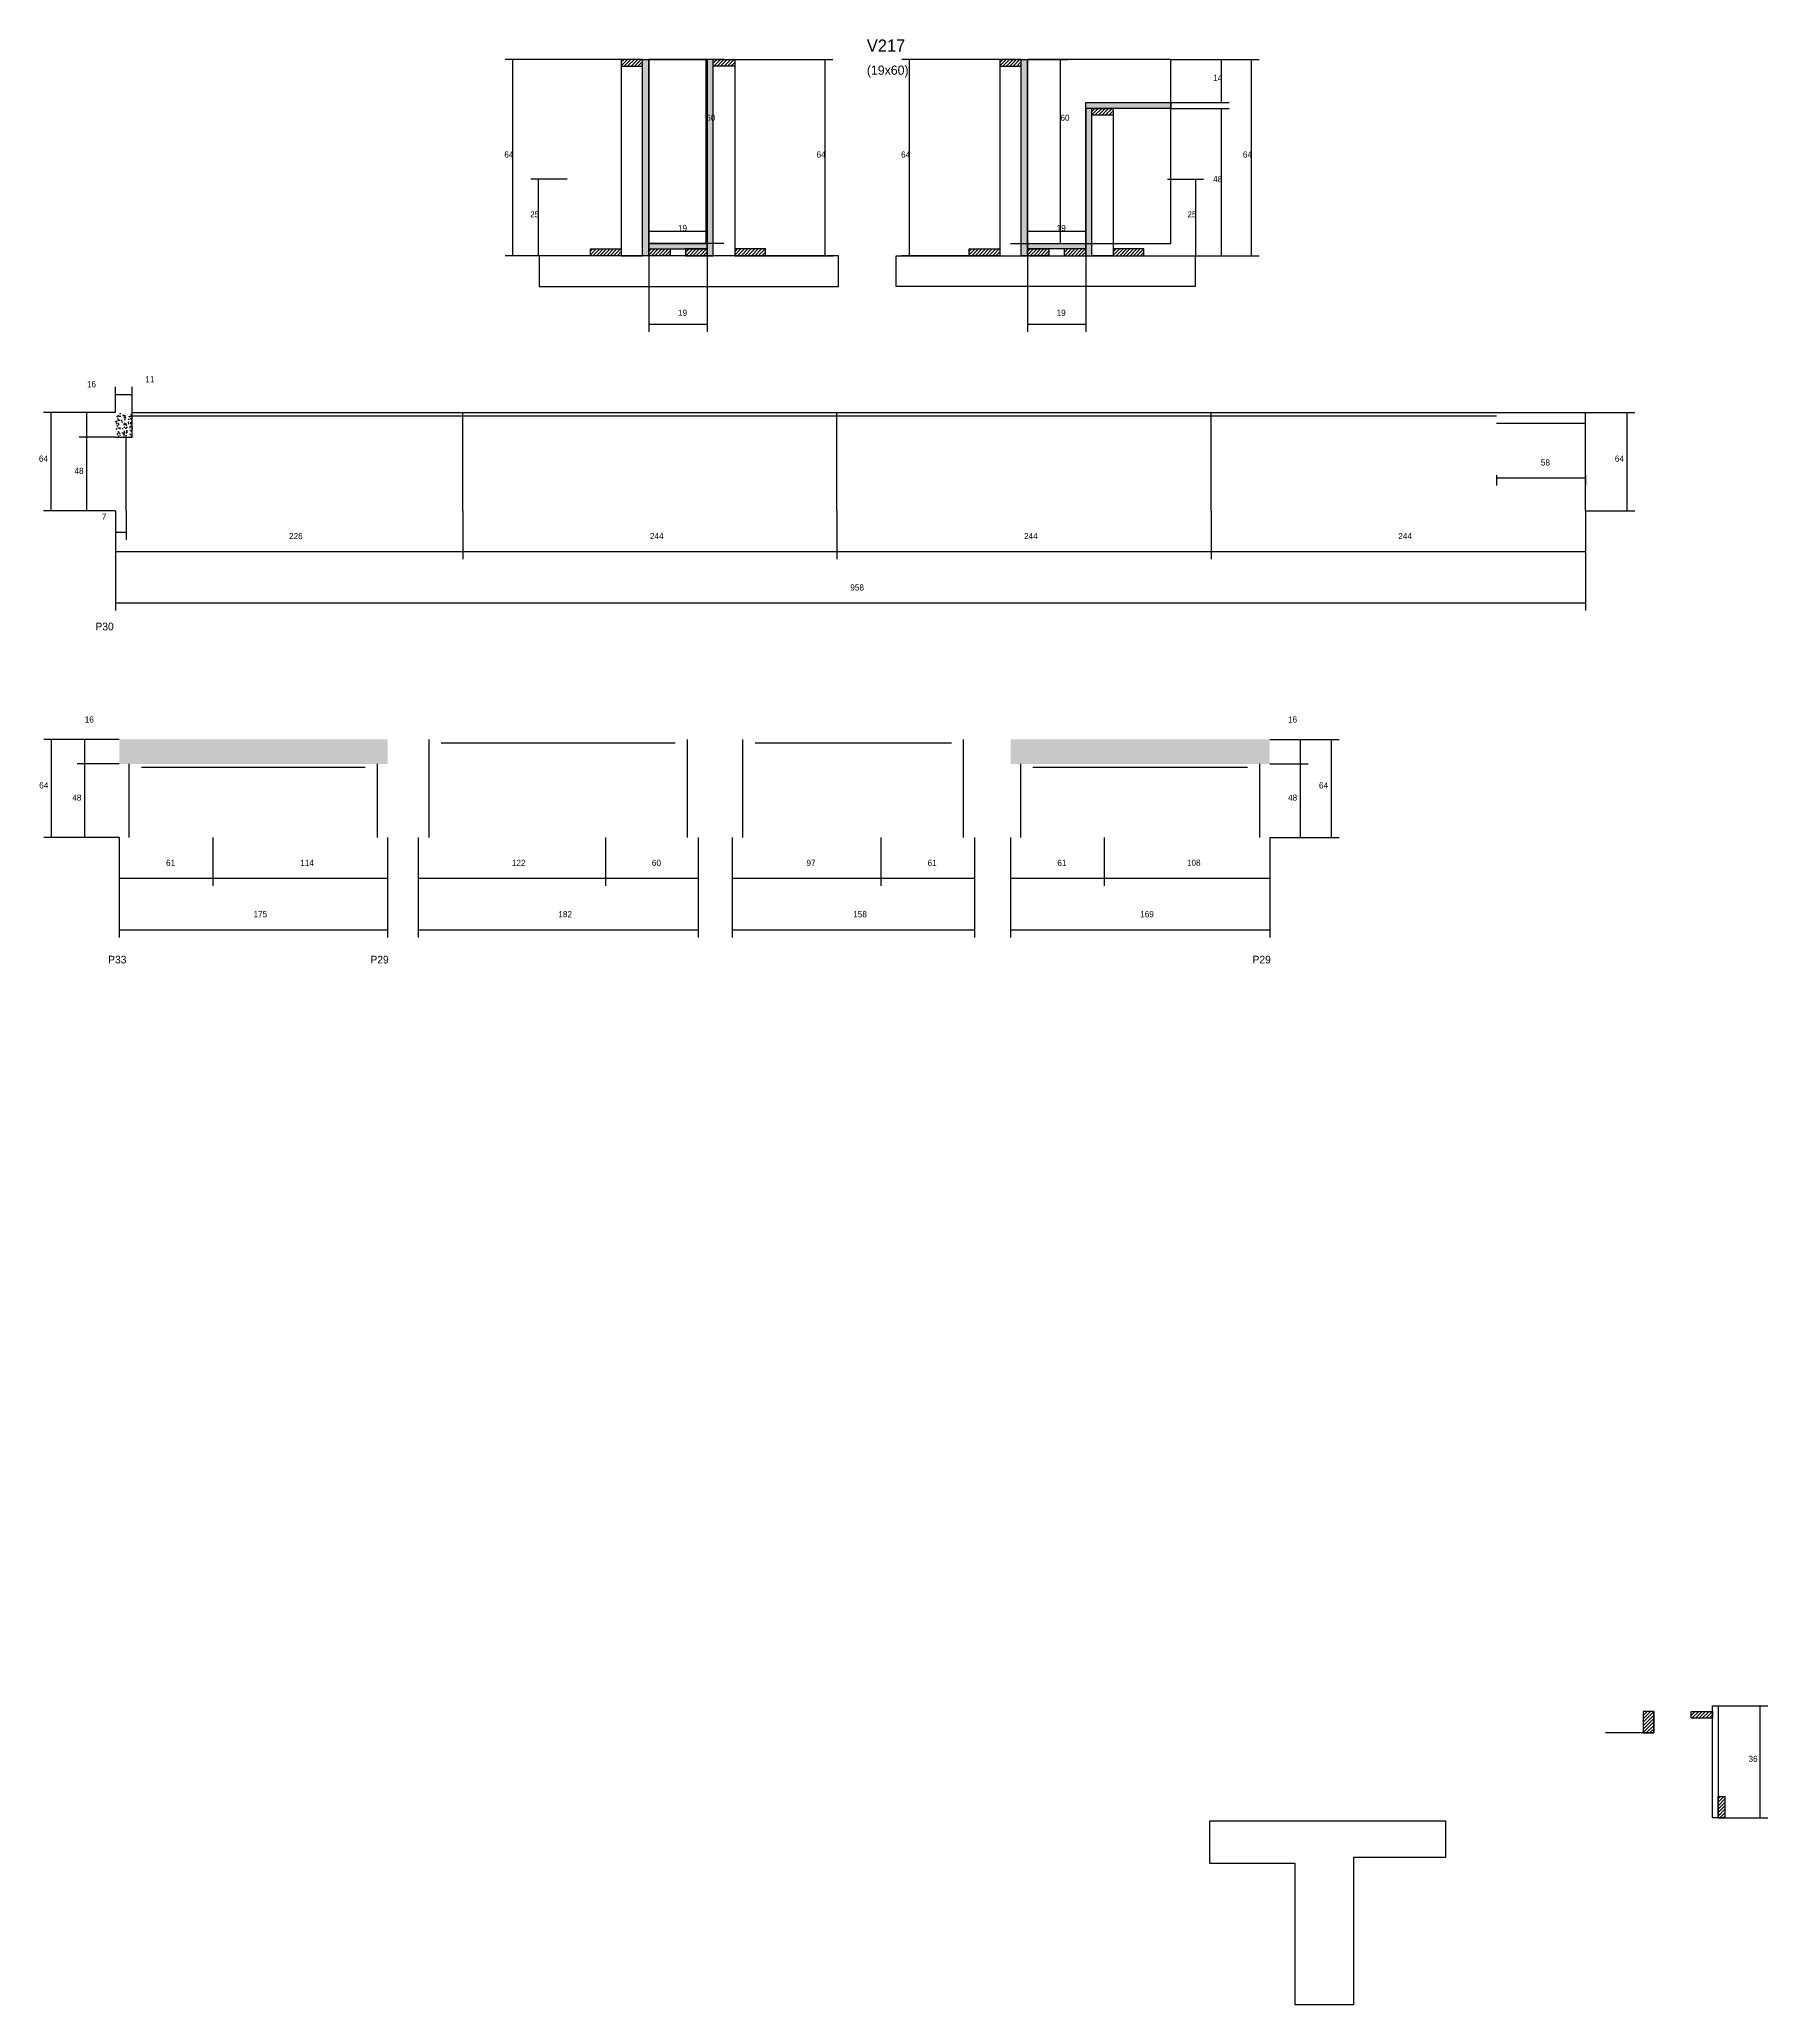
# Model space of a CAD drawing. Header units: metres. Extents: x 7730 to 8857, y 6730 to 8012.
import ezdxf

# ---------------------------------------------------------------- set-up
doc = ezdxf.new("R2010")
doc.units = ezdxf.units.M
for name, color, linetype in [('CONCRETO', 251, 'Continuous'), ('COTA', 241, 'Continuous'), ('Cota Seção (2x)', 4, 'Continuous'), ('Hachura', 253, 'Continuous'), ('Madeira', 126, 'Continuous'), ('NOMENCLATURA', 7, 'Continuous'), ('Painéis', 200, 'Continuous'), ('SARR_2.2x7', 40, 'Continuous'), ('Texto Seção', 7, 'Continuous')]:
    doc.layers.add(name, color=color, linetype=linetype)

msp = doc.modelspace()

# ---------------------------------------------------------------- hatches: boundary and pattern name
at = {"layer": 'COTA'}
h = msp.add_hatch(dxfattribs=at)
h.set_pattern_fill('AR-CONC', scale=0.03)
h.paths.add_polyline_path([(7779.2, 7768.3), (7790.2, 7768.3), (7790.2, 7752.3), (7779.2, 7752.3)])
h = msp.add_hatch(dxfattribs=at)
h.set_pattern_fill('AR-CONC', scale=0.03)
h.paths.add_polyline_path([(7956.7, 7539.2), (7956.7, 7555.2), (7956.7, 7555.2), (7781.7, 7555.2), (7781.7, 7555.2), (7781.7, 7539.2), (7781.7, 7539.2), (7956.7, 7539.2)])
h = msp.add_hatch(dxfattribs=at)
h.set_pattern_fill('AR-CONC', scale=0.03)
h.paths.add_polyline_path([(8531.9, 7539.2), (8531.9, 7555.2), (8531.9, 7555.2), (8362.9, 7555.2), (8362.9, 7555.2), (8362.9, 7539.2), (8362.9, 7539.2), (8531.9, 7539.2)])
at = {"layer": 'Hachura'}
h = msp.add_hatch(dxfattribs=at)
h.set_pattern_fill('ANSI31', scale=0.5)
h.paths.add_polyline_path([(8123, 7994.2), (8123, 7998.6), (8123, 7998.6), (8109, 7998.6), (8109, 7998.6), (8109, 7994.2), (8109, 7994.2), (8123, 7994.2)])
h = msp.add_hatch(color=8, dxfattribs=at)
h.dxf.hatch_style = 1
h.paths.add_polyline_path([(8123, 7998.6), (8127, 7998.6), (8127, 7998.6), (8127, 7870.6), (8127, 7870.6), (8123, 7870.6), (8123, 7870.6), (8123, 7998.6)])
h = msp.add_hatch(color=8, dxfattribs=at)
h.dxf.hatch_style = 1
h.paths.add_polyline_path([(8169, 7998.6), (8165, 7998.6), (8165, 7998.6), (8165, 7870.6), (8165, 7870.6), (8169, 7870.6), (8169, 7870.6), (8169, 7998.6)])
h = msp.add_hatch(dxfattribs=at)
h.set_pattern_fill('ANSI31', scale=0.5)
h.paths.add_polyline_path([(8169, 7994.2), (8169, 7998.6), (8169, 7998.6), (8183, 7998.6), (8183, 7998.6), (8183, 7994.2), (8183, 7994.2), (8169, 7994.2)])
h = msp.add_hatch(dxfattribs=at)
h.set_pattern_fill('ANSI31', scale=0.5)
h.paths.add_polyline_path([(8369.9, 7994.2), (8369.9, 7998.6), (8369.9, 7998.6), (8355.9, 7998.6), (8355.9, 7998.6), (8355.9, 7994.2), (8355.9, 7994.2), (8369.9, 7994.2)])
h = msp.add_hatch(color=8, dxfattribs=at)
h.dxf.hatch_style = 1
h.paths.add_polyline_path([(8369.9, 7998.6), (8373.9, 7998.6), (8373.9, 7998.6), (8373.9, 7870.6), (8373.9, 7870.6), (8369.9, 7870.6), (8369.9, 7870.6), (8369.9, 7998.6)])
h = msp.add_hatch(color=8, dxfattribs=at)
h.dxf.hatch_style = 1
h.paths.add_polyline_path([(8415.9, 7970.6), (8411.9, 7970.6), (8411.9, 7970.6), (8411.9, 7870.6), (8411.9, 7870.6), (8415.9, 7870.6), (8415.9, 7870.6), (8415.9, 7970.6)])
h = msp.add_hatch(color=8, dxfattribs=at)
h.dxf.hatch_style = 1
h.paths.add_polyline_path([(8411.9, 7966.6), (8411.9, 7970.6), (8411.9, 7970.6), (8467.5, 7970.6), (8467.5, 7970.6), (8467.5, 7966.6), (8467.5, 7966.6), (8411.9, 7966.6)])
h = msp.add_hatch(dxfattribs=at)
h.set_pattern_fill('ANSI31', scale=0.5)
h.paths.add_polyline_path([(8415.9, 7962.2), (8415.9, 7966.6), (8415.9, 7966.6), (8429.9, 7966.6), (8429.9, 7966.6), (8429.9, 7962.2), (8429.9, 7962.2), (8415.9, 7962.2)])
h = msp.add_hatch(dxfattribs=at)
h.set_pattern_fill('ANSI31', scale=0.5)
h.paths.add_polyline_path([(8089, 7870.6), (8089, 7875), (8089, 7875), (8109, 7875), (8109, 7875), (8109, 7870.6), (8109, 7870.6), (8089, 7870.6)])
h = msp.add_hatch(color=8, dxfattribs=at)
h.dxf.hatch_style = 1
h.paths.add_polyline_path([(8165, 7875), (8165, 7878.6), (8165, 7878.6), (8127, 7878.6), (8127, 7878.6), (8127, 7875), (8127, 7875), (8165, 7875)])
h = msp.add_hatch(dxfattribs=at)
h.set_pattern_fill('ANSI31', scale=0.5)
h.paths.add_polyline_path([(8127, 7870.6), (8127, 7875), (8127, 7875), (8141, 7875), (8141, 7875), (8141, 7870.6), (8141, 7870.6), (8127, 7870.6)])
h = msp.add_hatch(dxfattribs=at)
h.set_pattern_fill('ANSI31', scale=0.5)
h.paths.add_polyline_path([(8165, 7870.6), (8165, 7875), (8165, 7875), (8151, 7875), (8151, 7875), (8151, 7870.6), (8151, 7870.6), (8165, 7870.6)])
h = msp.add_hatch(dxfattribs=at)
h.set_pattern_fill('ANSI31', scale=0.5)
h.paths.add_polyline_path([(8203, 7870.6), (8203, 7875), (8203, 7875), (8183, 7875), (8183, 7875), (8183, 7870.6), (8183, 7870.6), (8203, 7870.6)])
h = msp.add_hatch(dxfattribs=at)
h.set_pattern_fill('ANSI31', scale=0.5)
h.paths.add_polyline_path([(8335.9, 7870.6), (8335.9, 7875), (8335.9, 7875), (8355.9, 7875), (8355.9, 7875), (8355.9, 7870.6), (8355.9, 7870.6), (8335.9, 7870.6)])
h = msp.add_hatch(color=8, dxfattribs=at)
h.dxf.hatch_style = 1
h.paths.add_polyline_path([(8373.9, 7875), (8373.9, 7878.6), (8373.9, 7878.6), (8411.9, 7878.6), (8411.9, 7878.6), (8411.9, 7875), (8411.9, 7875), (8373.9, 7875)])
h = msp.add_hatch(dxfattribs=at)
h.set_pattern_fill('ANSI31', scale=0.5)
h.paths.add_polyline_path([(8373.9, 7870.6), (8373.9, 7875), (8373.9, 7875), (8387.9, 7875), (8387.9, 7875), (8387.9, 7870.6), (8387.9, 7870.6), (8373.9, 7870.6)])
h = msp.add_hatch(dxfattribs=at)
h.set_pattern_fill('ANSI31', scale=0.5)
h.paths.add_polyline_path([(8411.9, 7870.6), (8411.9, 7875), (8411.9, 7875), (8397.9, 7875), (8397.9, 7875), (8397.9, 7870.6), (8397.9, 7870.6), (8411.9, 7870.6)])
h = msp.add_hatch(dxfattribs=at)
h.set_pattern_fill('ANSI31', scale=0.5)
h.paths.add_polyline_path([(8449.9, 7870.6), (8449.9, 7875), (8449.9, 7875), (8429.9, 7875), (8429.9, 7875), (8429.9, 7870.6), (8429.9, 7870.6), (8449.9, 7870.6)])
h = msp.add_hatch(dxfattribs=at)
h.set_pattern_fill('ANSI31', scale=0.5)
h.paths.add_polyline_path([(8782.4, 6921.3), (8775.4, 6921.3), (8775.4, 6907.3), (8782.4, 6907.3)])
h = msp.add_hatch(dxfattribs=at)
h.set_pattern_fill('ANSI31', scale=0.5)
h.paths.add_polyline_path([(8806.7, 6921.3), (8806.7, 6916.9), (8806.7, 6916.9), (8820.7, 6916.9), (8820.7, 6916.9), (8820.7, 6921.3), (8820.7, 6921.3), (8806.7, 6921.3)])
h = msp.add_hatch(dxfattribs=at)
h.set_pattern_fill('ANSI31', scale=0.5)
h.paths.add_polyline_path([(8824.3, 6851.9), (8828.7, 6851.9), (8828.7, 6851.9), (8828.7, 6865.9), (8828.7, 6865.9), (8824.3, 6865.9), (8824.3, 6865.9), (8824.3, 6851.9)])

# ---------------------------------------------------------------- linework, layer by layer
at = {"layer": 'CONCRETO'}
for points in [[(8127, 7998.6), (8127, 7998.6), (8165, 7998.6), (8165, 7970.6), (8165, 7970.6), (8165, 7878.6), (8127, 7878.6), (8127, 7998.6)], [(8127, 7878.6), (8165, 7878.6), (8165, 7998.6), (8127, 7998.6)], [(8467.5, 7970.6), (8467.5, 7998.6), (8373.9, 7998.6), (8373.9, 7970.6), (8373.9, 7970.6), (8373.9, 7878.6), (8411.9, 7878.6), (8411.9, 7970.6)], [(8373.9, 7878.6), (8467.5, 7878.6), (8467.5, 7998.6), (8373.9, 7998.6)], [(8492.9, 6822.1), (8492.9, 6850.1), (8646.5, 6850.1), (8646.5, 6826.1), (8586.5, 6826.1), (8586.5, 6730.1), (8548.5, 6730.1), (8548.5, 6822.1)]]:
    msp.add_lwpolyline(points, close=True, dxfattribs=at)
at = {"layer": 'COTA'}
for p, q in [((8109, 7998.6), (8033.3, 7998.6)), ((8038.3, 7870.6), (8038.3, 7998.6)), ((8183, 7998.6), (8246.9, 7998.6)), ((8241.9, 7870.6), (8241.9, 7998.6)), ((8355.9, 7998.6), (8292, 7998.6)), ((8297, 7870.6), (8297, 7998.6)), ((8467.5, 7998.6), (8524.9, 7998.6)), ((8467.5, 7998.6), (8505.5, 7998.6)), ((8500.5, 7970.6), (8500.5, 7998.6)), ((8519.9, 7870.6), (8519.9, 7998.6)), ((8467.5, 7970.6), (8505.5, 7970.6)), ((8467.5, 7966.6), (8505.5, 7966.6)), ((8500.5, 7870.6), (8500.5, 7966.6)), ((8073.7, 7920.6), (8050.1, 7920.6)), ((8055.1, 7870.6), (8055.1, 7920.6)), ((8465.2, 7920.6), (8488.7, 7920.6)), ((8483.7, 7870.6), (8483.7, 7920.6)), ((8093.4, 7870.6), (8033.3, 7870.6)), ((8073.7, 7870.6), (8050.1, 7870.6)), ((8127, 7870.6), (8127, 7820.9)), ((8165, 7870.6), (8165, 7820.9)), ((8198.6, 7870.6), (8246.9, 7870.6)), ((8340.3, 7870.6), (8292, 7870.6)), ((8373.9, 7870.6), (8373.9, 7820.9)), ((8411.9, 7870.6), (8411.9, 7820.9)), ((8445.5, 7870.6), (8524.9, 7870.6)), ((8445.5, 7870.6), (8505.5, 7870.6)), ((8465.2, 7870.6), (8488.7, 7870.6)), ((8127, 7825.9), (8165, 7825.9)), ((8373.9, 7825.9), (8411.9, 7825.9)), ((7779.2, 7768.3), (7779.2, 7785)), ((7779.2, 7780), (7790.2, 7780)), ((7790.2, 7768.3), (7790.2, 7785)), ((7779.2, 7768.3), (7732.4, 7768.3)), ((7737.4, 7704.3), (7737.4, 7768.3)), ((7779.2, 7768.3), (7755.6, 7768.3)), ((7760.6, 7752.3), (7760.6, 7768.3)), ((8737.7, 7768.3), (8770, 7768.3)), ((8765, 7704.3), (8765, 7768.3)), ((7779.2, 7752.3), (7755.6, 7752.3)), ((7779.2, 7752.3), (7755.6, 7752.3)), ((7760.6, 7704.3), (7760.6, 7752.3)), ((8679.7, 7727.6), (8679.7, 7720.7)), ((8679.7, 7725.7), (8737.7, 7725.7)), ((8737.7, 7727.6), (8737.7, 7720.7)), ((7779.2, 7704.3), (7732.4, 7704.3)), ((7779.2, 7704.3), (7755.6, 7704.3)), ((7779.2, 7704.3), (7779.2, 7639.2)), ((7779.2, 7704.3), (7779.2, 7685.4)), ((7779.2, 7704.3), (7779.2, 7672.7)), ((7786.2, 7704.3), (7786.2, 7685.4)), ((8005.7, 7704.3), (8005.7, 7672.7)), ((8005.7, 7704.3), (8005.7, 7672.7)), ((8249.7, 7704.3), (8249.7, 7672.7)), ((8249.7, 7704.3), (8249.7, 7672.7)), ((8493.7, 7704.3), (8493.7, 7672.7)), ((8493.7, 7704.3), (8493.7, 7672.7)), ((8737.7, 7704.3), (8737.7, 7672.7)), ((8737.7, 7704.3), (8737.7, 7639.2)), ((8737.7, 7704.3), (8770, 7704.3)), ((7779.2, 7690.4), (7786.2, 7690.4)), ((7779.2, 7677.7), (8005.7, 7677.7)), ((8005.7, 7677.7), (8249.7, 7677.7)), ((8249.7, 7677.7), (8493.7, 7677.7)), ((8493.7, 7677.7), (8737.7, 7677.7)), ((7779.2, 7644.2), (8737.7, 7644.2)), ((7781.7, 7555.2), (7732.6, 7555.2)), ((7737.6, 7491.2), (7737.6, 7555.2)), ((7781.7, 7555.2), (7754.2, 7555.2)), ((7759.2, 7539.2), (7759.2, 7555.2)), ((8531.9, 7555.2), (8556.9, 7555.2)), ((8531.9, 7555.2), (8577.1, 7555.2)), ((8551.9, 7539.2), (8551.9, 7555.2)), ((8572.1, 7491.2), (8572.1, 7555.2)), ((7781.7, 7539.2), (7754.2, 7539.2)), ((7781.7, 7539.2), (7754.2, 7539.2)), ((7759.2, 7491.2), (7759.2, 7539.2)), ((8531.9, 7539.2), (8556.9, 7539.2)), ((8531.9, 7539.2), (8556.9, 7539.2)), ((8551.9, 7491.2), (8551.9, 7539.2)), ((7781.7, 7491.2), (7732.6, 7491.2)), ((7781.7, 7491.2), (7754.2, 7491.2)), ((7781.7, 7491.2), (7781.7, 7459.6)), ((7781.7, 7491.2), (7781.7, 7426.1)), ((7842.7, 7491.2), (7842.7, 7459.6)), ((7842.7, 7491.2), (7842.7, 7459.6)), ((7956.7, 7491.2), (7956.7, 7459.6)), ((7956.7, 7491.2), (7956.7, 7426.1)), ((7976.7, 7491.2), (7976.7, 7426.1)), ((7976.7, 7491.2), (7976.7, 7459.6)), ((8098.7, 7491.2), (8098.7, 7459.6)), ((8098.7, 7491.2), (8098.7, 7459.6)), ((8159.2, 7491.2), (8159.2, 7426.1)), ((8159.2, 7491.2), (8159.2, 7459.6)), ((8181.3, 7491.2), (8181.3, 7426.1)), ((8181.3, 7491.2), (8181.3, 7459.6)), ((8278.3, 7491.2), (8278.3, 7459.6)), ((8278.3, 7491.2), (8278.3, 7459.6)), ((8339.3, 7491.2), (8339.3, 7426.1)), ((8339.3, 7491.2), (8339.3, 7459.6)), ((8362.9, 7491.2), (8362.9, 7459.6)), ((8362.9, 7491.2), (8362.9, 7426.1)), ((8423.9, 7491.2), (8423.9, 7459.6)), ((8423.9, 7491.2), (8423.9, 7459.6)), ((8531.9, 7491.2), (8531.9, 7459.6)), ((8531.9, 7491.2), (8531.9, 7426.1)), ((8531.9, 7491.2), (8556.9, 7491.2)), ((8531.9, 7491.2), (8577.1, 7491.2)), ((7781.7, 7464.6), (7842.7, 7464.6)), ((7842.7, 7464.6), (7956.7, 7464.6)), ((7976.7, 7464.6), (8098.7, 7464.6)), ((8098.7, 7464.6), (8159.2, 7464.6)), ((8181.3, 7464.6), (8278.3, 7464.6)), ((8278.3, 7464.6), (8339.3, 7464.6)), ((8362.9, 7464.6), (8423.9, 7464.6)), ((8423.9, 7464.6), (8531.9, 7464.6)), ((7781.7, 7431.1), (7956.7, 7431.1)), ((7976.7, 7431.1), (8159.2, 7431.1)), ((8181.3, 7431.1), (8339.3, 7431.1)), ((8362.9, 7431.1), (8531.9, 7431.1)), ((8824.3, 6924.9), (8856.6, 6924.9)), ((8851.6, 6851.9), (8851.6, 6924.9)), ((8824.3, 6851.9), (8856.6, 6851.9))]:
    msp.add_line(p, q, dxfattribs=at)
at = {"layer": 'Cota Seção (2x)'}
for p, q in [((8176, 7998.6), (8159.5, 7998.6)), ((8164.5, 7878.6), (8164.5, 7998.6)), ((8362.9, 7998.6), (8400.4, 7998.6)), ((8395.4, 7878.6), (8395.4, 7998.6)), ((8127, 7870.6), (8127, 7891.6)), ((8127, 7886.6), (8165, 7886.6)), ((8165, 7870.6), (8165, 7891.6)), ((8373.9, 7870.6), (8373.9, 7891.6)), ((8373.9, 7886.6), (8411.9, 7886.6)), ((8411.9, 7870.6), (8411.9, 7891.6)), ((8176, 7878.6), (8159.5, 7878.6)), ((8362.9, 7878.6), (8400.4, 7878.6))]:
    msp.add_line(p, q, dxfattribs=at)
at = {"layer": 'Madeira'}
for points in [[(8123, 7994.2), (8123, 7998.6), (8109, 7998.6), (8109, 7994.2)], [(8123, 7998.6), (8109, 7998.6), (8109, 7870.6), (8123, 7870.6)], [(8169, 7994.2), (8169, 7998.6), (8183, 7998.6), (8183, 7994.2)], [(8169, 7998.6), (8183, 7998.6), (8183, 7870.6), (8169, 7870.6)], [(8369.9, 7994.2), (8369.9, 7998.6), (8355.9, 7998.6), (8355.9, 7994.2)], [(8369.9, 7998.6), (8355.9, 7998.6), (8355.9, 7870.6), (8369.9, 7870.6)], [(8415.9, 7962.2), (8415.9, 7966.6), (8429.9, 7966.6), (8429.9, 7962.2)], [(8415.9, 7966.6), (8429.9, 7966.6), (8429.9, 7870.6), (8415.9, 7870.6)], [(8055.5, 7850.6), (8250.7, 7850.6), (8250.7, 7870.6), (8055.5, 7870.6)], [(8089, 7870.6), (8089, 7875), (8109, 7875), (8109, 7870.6)], [(8127, 7870.6), (8127, 7875), (8141, 7875), (8141, 7870.6)], [(8165, 7870.6), (8165, 7875), (8151, 7875), (8151, 7870.6)], [(8203, 7870.6), (8203, 7875), (8183, 7875), (8183, 7870.6)], [(8483.3, 7850.6), (8288.2, 7850.6), (8288.2, 7870.6), (8483.3, 7870.6)], [(8335.9, 7870.6), (8335.9, 7875), (8355.9, 7875), (8355.9, 7870.6)], [(8373.9, 7870.6), (8373.9, 7875), (8387.9, 7875), (8387.9, 7870.6)], [(8411.9, 7870.6), (8411.9, 7875), (8397.9, 7875), (8397.9, 7870.6)], [(8449.9, 7870.6), (8449.9, 7875), (8429.9, 7875), (8429.9, 7870.6)], [(8782.4, 6907.3), (8782.4, 6921.3), (8775.4, 6921.3), (8775.4, 6907.3)], [(8806.7, 6921.3), (8820.7, 6921.3), (8820.7, 6916.9), (8806.7, 6916.9)], [(8824.3, 6851.9), (8824.3, 6865.9), (8828.7, 6865.9), (8828.7, 6851.9)]]:
    msp.add_lwpolyline(points, close=True, dxfattribs=at)
msp.add_lwpolyline([(8782.4, 6921.3), (8782.4, 6907.3), (8750.9, 6907.3)], dxfattribs=at)
at = {"layer": 'Painéis'}
for p, q in [((8127, 7870.6), (8127, 7998.6)), ((8165, 7870.6), (8165, 7998.6)), ((8373.9, 7870.6), (8373.9, 7998.6)), ((8411.9, 7970.6), (8467.5, 7970.6)), ((8411.9, 7966.6), (8411.9, 7970.6)), ((8411.9, 7870.6), (8411.9, 7966.6)), ((8467.5, 7966.6), (8467.5, 7970.6)), ((8127, 7878.6), (8165, 7878.6)), ((8127, 7875), (8127, 7878.6)), ((8165, 7875), (8165, 7878.6)), ((8373.9, 7878.6), (8411.9, 7878.6)), ((8373.9, 7875), (8373.9, 7878.6)), ((8411.9, 7875), (8411.9, 7878.6)), ((7790.2, 7768.3), (8737.7, 7768.3)), ((7790.2, 7752.3), (7790.2, 7768.3)), ((8005.7, 7704.3), (8005.7, 7768.3)), ((8249.7, 7704.3), (8249.7, 7768.3)), ((8493.7, 7704.3), (8493.7, 7768.3)), ((8737.7, 7704.3), (8737.7, 7768.3)), ((7779.2, 7752.3), (7790.2, 7752.3))]:
    msp.add_line(p, q, dxfattribs=at)
for points in [[(8123, 7998.6), (8127, 7998.6), (8127, 7870.6), (8123, 7870.6)], [(8169, 7998.6), (8165, 7998.6), (8165, 7870.6), (8169, 7870.6)], [(8369.9, 7998.6), (8373.9, 7998.6), (8373.9, 7870.6), (8369.9, 7870.6)], [(8411.9, 7966.6), (8411.9, 7970.6), (8467.5, 7970.6), (8467.5, 7966.6)], [(8415.9, 7966.6), (8411.9, 7966.6), (8411.9, 7870.6), (8415.9, 7870.6)], [(8165, 7875), (8165, 7878.6), (8127, 7878.6), (8127, 7875)], [(8373.9, 7875), (8373.9, 7878.6), (8411.9, 7878.6), (8411.9, 7875)], [(8820.7, 6924.9), (8824.3, 6924.9), (8824.3, 6851.9), (8820.7, 6851.9)]]:
    msp.add_lwpolyline(points, close=True, dxfattribs=at)
at = {"layer": 'SARR_2.2x7'}
for p, q in [((7790.2, 7766.1), (8005.7, 7766.1)), ((8005.7, 7766.1), (8249.7, 7766.1)), ((8249.7, 7766.1), (8493.7, 7766.1)), ((8493.7, 7766.1), (8679.7, 7766.1)), ((8679.7, 7761.3), (8737.7, 7761.3)), ((7786.2, 7704.3), (7786.2, 7752.3)), ((7983.7, 7491.2), (7983.7, 7555.2)), ((7991.7, 7553), (8098.7, 7553)), ((8098.7, 7553), (8144.2, 7553)), ((8152.2, 7491.2), (8152.2, 7555.2)), ((8188.3, 7491.2), (8188.3, 7555.2)), ((8196.3, 7553), (8278.3, 7553)), ((8278.3, 7553), (8324.3, 7553)), ((8332.3, 7491.2), (8332.3, 7555.2)), ((7788.2, 7491.2), (7788.2, 7539.2)), ((7796.2, 7537), (7842.7, 7537)), ((7842.7, 7537), (7942.1, 7537)), ((7950.1, 7491.2), (7950.1, 7539.2)), ((8369.5, 7491.2), (8369.5, 7539.2)), ((8377.5, 7537), (8423.9, 7537)), ((8423.9, 7537), (8517.4, 7537)), ((8525.4, 7491.2), (8525.4, 7539.2))]:
    msp.add_line(p, q, dxfattribs=at)

# ---------------------------------------------------------------- texts
at = {"layer": 'COTA'}
for s, p in [('14', (8495, 7984.6)), ('64', (8032.8, 7934.6)), ('64', (8236.4, 7934.6)), ('64', (8291.5, 7934.6)), ('64', (8514.4, 7934.6)), ('48', (8495, 7918.6)), ('25', (8049.6, 7895.6)), ('25', (8478.2, 7895.6)), ('19', (8146, 7831.4)), ('19', (8392.9, 7831.4)), ('16', (7760.6, 7784.8)), ('11', (7798.7, 7788.1)), ('64', (7729.3, 7736.3)), ('48', (7752.5, 7728.3)), ('58', (8708.7, 7733.8)), ('64', (8756.9, 7736.3)), ('7', (7770.3, 7698.4)), ('226', (7892.4, 7685.8)), ('244', (8127.7, 7685.8)), ('244', (8371.7, 7685.8)), ('244', (8615.7, 7685.8)), ('958', (8258.4, 7652.3)), ('16', (7759.2, 7566.2)), ('16', (8543.8, 7566.2)), ('64', (7729.5, 7523.2)), ('64', (8564, 7523.2)), ('48', (7751.1, 7515.2)), ('48', (8543.8, 7515.2)), ('61', (7812.2, 7472.7)), ('114', (7899.7, 7472.7)), ('122', (8037.7, 7472.7)), ('60', (8129, 7472.7)), ('97', (8229.8, 7472.7)), ('61', (8308.8, 7472.7)), ('61', (8393.4, 7472.7)), ('108', (8477.9, 7472.8)), ('175', (7869.2, 7439.2)), ('182', (8068, 7439.2)), ('158', (8260.3, 7439.2)), ('169', (8447.4, 7439.2)), ('36', (8844.1, 6888.4))]:
    msp.add_text(s, height=4, dxfattribs=at).set_placement(p)
at = {"layer": 'Cota Seção (2x)'}
for s, p in [('60', (8164.5, 7958.6)), ('60', (8395.4, 7958.6)), ('19', (8146, 7886.6)), ('19', (8392.9, 7886.6))]:
    msp.add_text(s, height=4, dxfattribs=at).set_placement(p)
at = {"layer": 'NOMENCLATURA'}
for s, p in [('P30', (7766.2, 7626.3)), ('P33', (7774.5, 7409.1)), ('P29', (7945.5, 7409.1)), ('P29', (8520.7, 7409.1))]:
    msp.add_text(s, height=5, dxfattribs=at).set_placement(p)
at = {"layer": 'Texto Seção'}
for s, height, p in [('V217', 8, (8269.2, 8003.6)), ('(19x60)', 6, (8269.2, 7988.6))]:
    msp.add_text(s, height=height, dxfattribs=at).set_placement(p)

doc.saveas('drawing.dxf')
